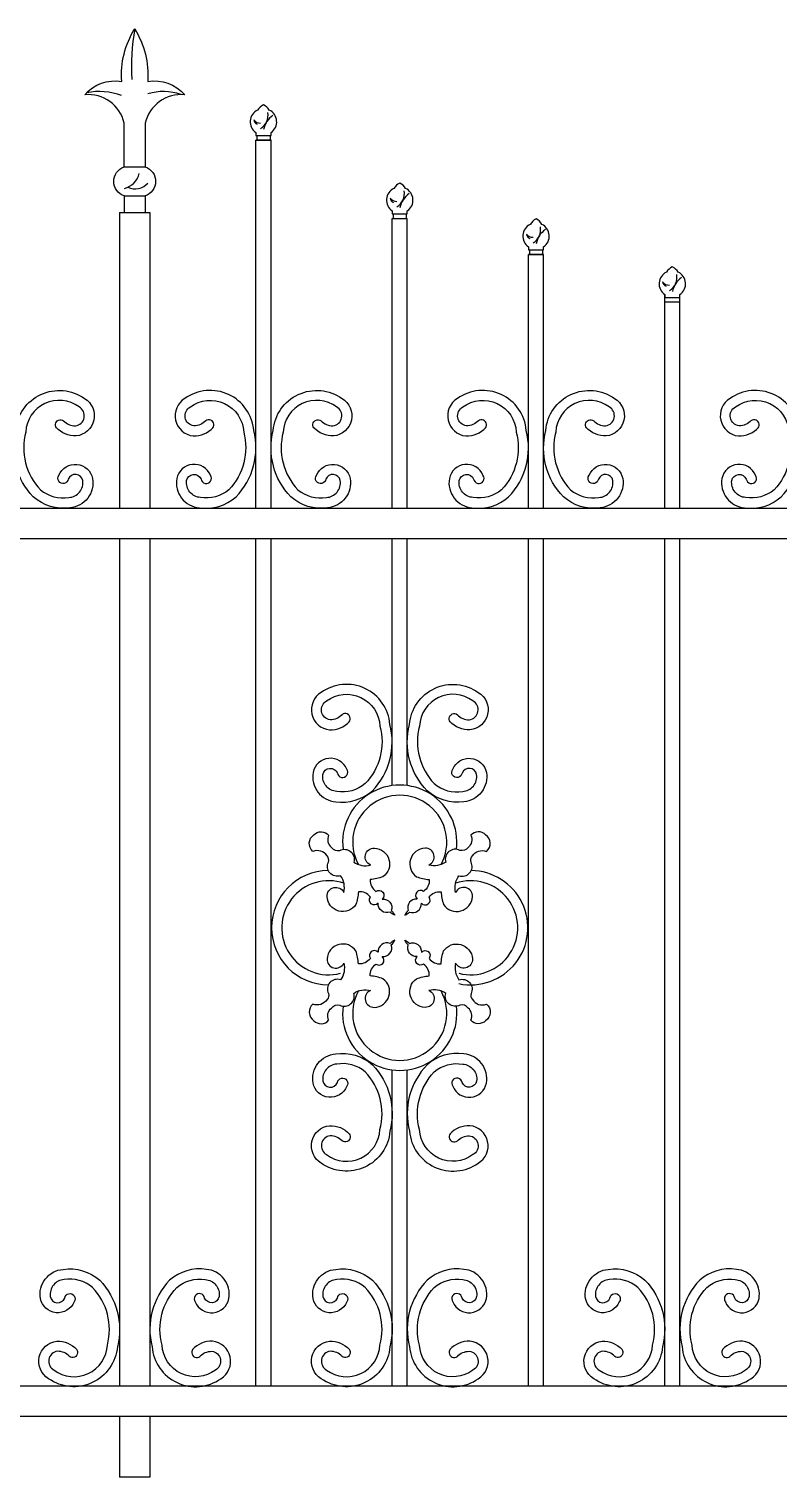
# Model space of a CAD drawing. Header units: metres. Extents: x 684 to 3887, y 3089 to 4524.
# Drawn here: x 1414 to 2156, y 3089 to 4524 of the extents above; entities that cross this region are included whole.
import ezdxf

# ---------------------------------------------------------------- set-up
doc = ezdxf.new("R2010")
doc.units = ezdxf.units.M
for name, color, linetype in [('3', 3, 'Continuous'), ('4', 4, 'Continuous'), ('7', 7, 'Continuous')]:
    doc.layers.add(name, color=color, linetype=linetype)

msp = doc.modelspace()

# ---------------------------------------------------------------- linework, layer by layer
at = {"layer": '3'}
for p, q in [((1507.96, 4387.08), (1528.92, 4387.08)), ((1508.22, 4358.21), (1528.66, 4358.21))]:
    msp.add_line(p, q, dxfattribs=at)
for centre, radius, start, end in [((1726.39, 4487.12), 211.15, 170.02, 183.67), ((1483.09, 4398.77), 62.99, 69.2, 101.22), ((1547.03, 4411.04), 50.66, 70.19, 107.71), ((1503.21, 4385.56), 20.47, 284.44, 345.53), ((1518.93, 4382.13), 16.84, 244.5, 318.88), ((1780.97, 3717.86), 56.6, 352.8, 187.2), ((1780.97, 3717.86), 46.6, 331.65, 208.35), ((1710.69, 3633.09), 56.6, 90.37, 269.63), ((1851.26, 3633.09), 56.6, 258.14, 89.63), ((1710.69, 3633.09), 46.6, 71.2, 284.45), ((1851.26, 3633.09), 46.6, 255.55, 108.8), ((1780.97, 3548.31), 46.6, 151.65, 28.35), ((1780.97, 3548.31), 56.6, 172.8, 7.2)]:
    msp.add_arc(centre, radius, start, end, dxfattribs=at)
at = {"layer": '4'}
for p, q in [((1638.47, 4048.8), (1638.47, 4413.52)), ((1653.47, 4413.52), (1638.47, 4413.52)), ((1638.47, 4413.52), (1653.47, 4413.52)), ((1638.47, 4413.52), (1653.47, 4413.52)), ((1639.47, 4418.04), (1639.47, 4413.52)), ((1652.47, 4418.04), (1652.47, 4413.52)), ((1653.47, 4048.8), (1653.47, 4413.52)), ((1503.44, 4341.85), (1503.44, 4048.8)), ((1503.44, 4341.85), (1533.44, 4341.85)), ((1533.44, 4341.85), (1533.44, 4048.8)), ((1773.47, 4048.8), (1773.47, 4335.93)), ((1773.47, 4335.93), (1788.47, 4335.93)), ((1773.47, 4335.93), (1788.47, 4335.93)), ((1774.47, 4340.45), (1774.47, 4335.93)), ((1787.47, 4340.45), (1787.47, 4335.93)), ((1788.47, 4048.8), (1788.47, 4335.93)), ((1909.47, 4304.87), (1909.47, 4300.34)), ((1922.47, 4304.87), (1922.47, 4300.34)), ((1908.47, 4048.8), (1908.47, 4300.34)), ((1923.47, 4300.34), (1908.47, 4300.34)), ((1908.47, 4300.34), (1923.47, 4300.34)), ((1908.47, 4300.34), (1923.47, 4300.34)), ((1923.47, 4048.8), (1923.47, 4300.34)), ((2043.47, 4048.8), (2043.47, 4260.49)), ((2058.47, 4252.97), (2043.47, 4252.97)), ((2058.47, 4048.8), (2058.47, 4260.49)), ((1503.44, 4018.8), (1503.44, 3178.8)), ((1533.44, 4018.8), (1533.44, 3178.8)), ((1638.47, 3178.8), (1638.47, 4018.8)), ((1653.47, 3178.8), (1653.47, 4018.8)), ((1773.47, 3773.96), (1773.47, 4018.8)), ((1788.47, 3773.96), (1788.47, 4018.8)), ((1908.47, 3178.8), (1908.47, 4018.8)), ((1923.47, 3178.8), (1923.47, 4018.8)), ((2043.47, 3178.8), (2043.47, 4018.8)), ((2058.47, 3178.8), (2058.47, 4018.8)), ((1773.47, 3178.8), (1773.47, 3492.21)), ((1773.47, 3178.8), (1773.47, 3492.21)), ((1788.47, 3178.8), (1788.47, 3492.21)), ((1788.47, 3178.8), (1788.47, 3492.21)), ((3681.7, 3148.8), (960.25, 3148.8)), ((1503.44, 3148.8), (1503.44, 3088.8)), ((1533.44, 3148.8), (1533.44, 3088.8)), ((1533.44, 3088.8), (1503.44, 3088.8))]:
    msp.add_line(p, q, dxfattribs=at)
msp.add_lwpolyline([(1508.22, 4341.85), (1508.22, 4358.21, -0.72), (1507.96, 4387.08), (1507.96, 4430.41, 0.38), (1468.89, 4458.5, -0.26), (1505.58, 4471.83, -0.16), (1518.44, 4523.73, -0.16), (1531.3, 4471.83, -0.26), (1567.98, 4458.5, 0.38), (1528.92, 4430.41), (1528.92, 4387.08, -0.72), (1528.66, 4358.21), (1528.66, 4341.85)], format="xyb", dxfattribs=at)
for points in [[(1640.19, 4443.3, 0.58), (1638.47, 4421.04), (1638.47, 4418.04), (1653.47, 4418.04), (1653.47, 4421.04, 0.58), (1651.75, 4443.3, 0.15), (1645.97, 4448.6, 0.15)], [(1775.19, 4365.71, 0.58), (1773.47, 4343.45), (1773.47, 4340.45), (1788.47, 4340.45), (1788.47, 4343.45, 0.58), (1786.75, 4365.71, 0.15), (1780.97, 4371.01, 0.15)], [(1910.19, 4330.12, 0.58), (1908.47, 4307.87), (1908.47, 4304.87), (1923.47, 4304.87), (1923.47, 4307.87, 0.58), (1921.75, 4330.12, 0.15), (1915.97, 4335.42, 0.15)], [(2045.19, 4282.75, 0.58), (2043.47, 4260.49), (2043.47, 4257.49), (2058.47, 4257.49), (2058.47, 4260.49, 0.58), (2056.75, 4282.75, 0.15), (2050.97, 4288.05, 0.15)]]:
    msp.add_lwpolyline(points, format="xyb", close=True, dxfattribs=at)
at = {"layer": '7'}
for p, q in [((990.25, 4048.8), (3651.7, 4048.8)), ((990.25, 4018.8), (3651.7, 4018.8)), ((3681.7, 3178.8), (960.25, 3178.8))]:
    msp.add_line(p, q, dxfattribs=at)
for points in [[(1441.9, 4127.46, -1.01), (1448, 4135.51, 0.21), (1459.79, 4130.45, 0.73), (1463.3, 4149.17, 0.6), (1410.48, 4124.26, 0.26), (1425.08, 4067.13, 0.22), (1453.26, 4059.45, 0.44), (1466.99, 4076.23, 0.75), (1452.69, 4077.66, -1.28), (1443.44, 4081.46, -0.74), (1476.78, 4078.29, -0.44), (1454.37, 4049.25, -0.22), (1418.03, 4060.04, -0.26), (1400.57, 4125.89, -0.58), (1468.73, 4157.59, -0.72), (1460.47, 4120.46, -0.22), (1440.66, 4128.71)], [(1594.98, 4127.46, 1.01), (1588.88, 4135.51, -0.21), (1577.08, 4130.45, -0.73), (1573.58, 4149.17, -0.6), (1626.4, 4124.26, -0.26), (1611.8, 4067.13, -0.22), (1583.61, 4059.45, -0.44), (1569.89, 4076.23, -0.75), (1584.19, 4077.66, 1.28), (1593.44, 4081.46, 0.74), (1560.1, 4078.29, 0.44), (1582.51, 4049.25, 0.22), (1618.85, 4060.04, 0.26), (1636.31, 4125.89, 0.58), (1568.15, 4157.59, 0.72), (1576.41, 4120.46, 0.22), (1596.22, 4128.71)], [(1696.97, 4127.46, -1.01), (1703.07, 4135.51, 0.21), (1714.86, 4130.45, 0.73), (1718.37, 4149.17, 0.6), (1665.54, 4124.26, 0.26), (1680.15, 4067.13, 0.22), (1708.33, 4059.45, 0.44), (1722.06, 4076.23, 0.75), (1707.75, 4077.66, -1.28), (1698.5, 4081.46, -0.74), (1731.84, 4078.29, -0.44), (1709.43, 4049.25, -0.22), (1673.1, 4060.04, -0.26), (1655.63, 4125.89, -0.58), (1723.79, 4157.59, -0.72), (1715.54, 4120.46, -0.22), (1695.73, 4128.71)], [(1864.98, 4127.46, 1.01), (1858.88, 4135.51, -0.21), (1847.08, 4130.45, -0.73), (1843.58, 4149.17, -0.6), (1896.4, 4124.26, -0.26), (1881.8, 4067.13, -0.22), (1853.61, 4059.45, -0.44), (1839.89, 4076.23, -0.75), (1854.19, 4077.66, 1.28), (1863.44, 4081.46, 0.74), (1830.1, 4078.29, 0.44), (1852.51, 4049.25, 0.22), (1888.85, 4060.04, 0.26), (1906.31, 4125.89, 0.58), (1838.15, 4157.59, 0.72), (1846.41, 4120.46, 0.22), (1866.22, 4128.71)], [(1966.97, 4127.46, -1.01), (1973.07, 4135.51, 0.21), (1984.86, 4130.45, 0.73), (1988.37, 4149.17, 0.6), (1935.54, 4124.26, 0.26), (1950.15, 4067.13, 0.22), (1978.33, 4059.45, 0.44), (1992.06, 4076.23, 0.75), (1977.75, 4077.66, -1.28), (1968.5, 4081.46, -0.74), (2001.84, 4078.29, -0.44), (1979.43, 4049.25, -0.22), (1943.1, 4060.04, -0.26), (1925.63, 4125.89, -0.58), (1993.79, 4157.59, -0.72), (1985.54, 4120.46, -0.22), (1965.73, 4128.71)], [(2134.98, 4127.46, 1.01), (2128.88, 4135.51, -0.21), (2117.08, 4130.45, -0.73), (2113.58, 4149.17, -0.6), (2166.4, 4124.26, -0.26), (2151.8, 4067.13, -0.22), (2123.61, 4059.45, -0.44), (2109.89, 4076.23, -0.75), (2124.19, 4077.66, 1.28), (2133.44, 4081.46, 0.74), (2100.1, 4078.29, 0.44), (2122.51, 4049.25, 0.22), (2158.85, 4060.04, 0.26), (2176.31, 4125.89, 0.58), (2108.15, 4157.59, 0.72), (2116.41, 4120.46, 0.22), (2136.22, 4128.71)], [(1729.98, 3836.2, 1.01), (1723.88, 3844.25, -0.21), (1712.08, 3839.19, -0.73), (1708.58, 3857.92, -0.6), (1761.4, 3833.01, -0.26), (1746.8, 3775.88, -0.22), (1718.61, 3768.2, -0.44), (1704.89, 3784.97, -0.75), (1719.19, 3786.41, 1.28), (1728.44, 3790.2, 0.74), (1695.1, 3787.03, 0.44), (1717.51, 3758, 0.22), (1753.85, 3768.78, 0.26), (1771.31, 3834.63, 0.58), (1703.15, 3866.33, 0.72), (1711.41, 3829.21, 0.22), (1731.22, 3837.46)], [(1831.97, 3836.2, -1.01), (1838.07, 3844.25, 0.21), (1849.86, 3839.19, 0.73), (1853.37, 3857.92, 0.6), (1800.54, 3833.01, 0.26), (1815.15, 3775.88, 0.22), (1843.33, 3768.2, 0.44), (1857.06, 3784.97, 0.75), (1842.75, 3786.41, -1.28), (1833.5, 3790.2, -0.74), (1866.84, 3787.03, -0.44), (1844.43, 3758, -0.22), (1808.1, 3768.78, -0.26), (1790.63, 3834.63, -0.58), (1858.79, 3866.33, -0.72), (1850.54, 3829.21, -0.22), (1830.73, 3837.46)], [(1775.95, 3645.5, -0.13), (1771.39, 3648.7, -0.55), (1759.58, 3657.31, -0.95), (1751.86, 3663.41, 0.27), (1740.06, 3668.77, -0.07), (1737.56, 3656.1, -0.72), (1709, 3663.86, -0.83), (1725.59, 3668.08, 0.22), (1722.31, 3684.7, -0.67), (1710.3, 3698.25, 0.31), (1708.95, 3704.24, 0.36), (1695.04, 3708.81, -0.5), (1695.89, 3725.16, -0.44), (1710.55, 3724.73, 0.34), (1713.24, 3712.59, 0.3), (1721.51, 3709.75, -0.67), (1735.37, 3698.1, 0.22), (1752.07, 3695.27, -0.83), (1755.85, 3711.96, -0.72), (1764.36, 3683.61, -0.07), (1751.76, 3680.78, 0.27), (1757.43, 3669.13, -0.95), (1763.73, 3661.57, -0.55), (1772.64, 3650.16, -0.11), (1775.95, 3645.5)], [(1785.99, 3645.5, 0.13), (1790.55, 3648.7, 0.55), (1802.37, 3657.31, 0.95), (1810.09, 3663.41, -0.27), (1821.88, 3668.77, 0.07), (1824.39, 3656.1, 0.72), (1852.94, 3663.86, 0.83), (1836.36, 3668.08, -0.22), (1839.63, 3684.7, 0.67), (1851.64, 3698.25, -0.31), (1852.99, 3704.24, -0.36), (1866.91, 3708.81, 0.5), (1866.06, 3725.16, 0.44), (1851.39, 3724.73, -0.34), (1848.7, 3712.59, -0.3), (1840.44, 3709.75, 0.67), (1826.57, 3698.1, -0.22), (1809.87, 3695.27, 0.83), (1806.09, 3711.96, 0.72), (1797.58, 3683.61, 0.07), (1810.19, 3680.78, -0.27), (1804.52, 3669.13, 0.95), (1798.21, 3661.57, 0.55), (1789.3, 3650.16, 0.11), (1785.99, 3645.5)], [(1775.95, 3620.67, 0.13), (1771.39, 3617.47, 0.55), (1759.58, 3608.86, 0.95), (1751.86, 3602.76, -0.27), (1740.06, 3597.4, 0.07), (1737.56, 3610.07, 0.72), (1709, 3602.31, 0.83), (1725.59, 3598.1, -0.22), (1722.31, 3581.48, 0.67), (1710.3, 3567.92, -0.31), (1708.95, 3561.93, -0.36), (1695.04, 3557.36, 0.5), (1695.89, 3541.02, 0.44), (1710.55, 3541.44, -0.34), (1713.24, 3553.58, -0.3), (1721.51, 3556.42, 0.67), (1735.37, 3568.07, -0.22), (1752.07, 3570.91, 0.83), (1755.85, 3554.22, 0.72), (1764.36, 3582.56, 0.07), (1751.76, 3585.39, -0.27), (1757.43, 3597.04, 0.95), (1763.73, 3604.6, 0.55), (1772.64, 3616.01, 0.11), (1775.95, 3620.67)], [(1785.99, 3620.67, -0.13), (1790.55, 3617.47, -0.55), (1802.37, 3608.86, -0.95), (1810.09, 3602.76, 0.27), (1821.88, 3597.4, -0.07), (1824.39, 3610.07, -0.72), (1852.94, 3602.31, -0.83), (1836.36, 3598.1, 0.22), (1839.63, 3581.48, -0.67), (1851.64, 3567.92, 0.31), (1852.99, 3561.93, 0.36), (1866.91, 3557.36, -0.5), (1866.06, 3541.02, -0.44), (1851.39, 3541.44, 0.34), (1848.7, 3553.58, 0.3), (1840.44, 3556.42, -0.67), (1826.57, 3568.07, 0.22), (1809.87, 3570.91, -0.83), (1806.09, 3554.22, -0.72), (1797.58, 3582.56, -0.07), (1810.19, 3585.39, 0.27), (1804.52, 3597.04, -0.95), (1798.21, 3604.6, -0.55), (1789.3, 3616.01, -0.11), (1785.99, 3620.67)], [(1729.98, 3429.97, -1.01), (1723.88, 3421.92, 0.21), (1712.08, 3426.98, 0.73), (1708.58, 3408.26, 0.6), (1761.4, 3433.16, 0.26), (1746.8, 3490.3, 0.22), (1718.61, 3497.98, 0.44), (1704.89, 3481.2, 0.75), (1719.19, 3479.76, -1.28), (1728.44, 3475.97, -0.74), (1695.1, 3479.14, -0.44), (1717.51, 3508.17, -0.22), (1753.85, 3497.39, -0.26), (1771.31, 3431.54, -0.58), (1703.15, 3399.84, -0.72), (1711.41, 3436.96, -0.22), (1731.22, 3428.71)], [(1831.97, 3429.97, 1.01), (1838.07, 3421.92, -0.21), (1849.86, 3426.98, -0.73), (1853.37, 3408.26, -0.6), (1800.54, 3433.16, -0.26), (1815.15, 3490.3, -0.22), (1843.33, 3497.98, -0.44), (1857.06, 3481.2, -0.75), (1842.75, 3479.76, 1.28), (1833.5, 3475.97, 0.74), (1866.84, 3479.14, 0.44), (1844.43, 3508.17, 0.22), (1808.1, 3497.39, 0.26), (1790.63, 3431.54, 0.58), (1858.79, 3399.84, 0.72), (1850.54, 3436.96, 0.22), (1830.73, 3428.71)], [(1459.94, 3216.39, -1.01), (1453.84, 3208.35, 0.21), (1442.05, 3213.4, 0.73), (1438.55, 3194.68, 0.6), (1491.37, 3219.59, 0.26), (1476.76, 3276.72, 0.22), (1448.58, 3284.4, 0.44), (1434.85, 3267.62, 0.75), (1449.16, 3266.19, -1.28), (1458.41, 3262.39, -0.74), (1425.07, 3265.57, -0.44), (1447.48, 3294.6, -0.22), (1483.81, 3283.82, -0.26), (1501.28, 3217.96, -0.58), (1433.12, 3186.27, -0.72), (1441.37, 3223.39, -0.22), (1461.18, 3215.14)], [(1576.93, 3216.39, 1.01), (1583.03, 3208.35, -0.21), (1594.83, 3213.4, -0.73), (1598.33, 3194.68, -0.6), (1545.51, 3219.59, -0.26), (1560.12, 3276.72, -0.22), (1588.3, 3284.4, -0.44), (1602.02, 3267.62, -0.75), (1587.72, 3266.19, 1.28), (1578.47, 3262.39, 0.74), (1611.81, 3265.57, 0.44), (1589.4, 3294.6, 0.22), (1553.06, 3283.82, 0.26), (1535.6, 3217.96, 0.58), (1603.76, 3186.27, 0.72), (1595.5, 3223.39, 0.22), (1575.69, 3215.14)], [(1729.98, 3216.39, -1.01), (1723.88, 3208.35, 0.21), (1712.08, 3213.4, 0.73), (1708.58, 3194.68, 0.6), (1761.4, 3219.59, 0.26), (1746.8, 3276.72, 0.22), (1718.61, 3284.4, 0.44), (1704.89, 3267.62, 0.75), (1719.19, 3266.19, -1.28), (1728.44, 3262.39, -0.74), (1695.1, 3265.57, -0.44), (1717.51, 3294.6, -0.22), (1753.85, 3283.82, -0.26), (1771.31, 3217.96, -0.58), (1703.15, 3186.27, -0.72), (1711.41, 3223.39, -0.22), (1731.22, 3215.14)], [(1831.97, 3216.39, 1.01), (1838.07, 3208.35, -0.21), (1849.86, 3213.4, -0.73), (1853.37, 3194.68, -0.6), (1800.54, 3219.59, -0.26), (1815.15, 3276.72, -0.22), (1843.33, 3284.4, -0.44), (1857.06, 3267.62, -0.75), (1842.75, 3266.19, 1.28), (1833.5, 3262.39, 0.74), (1866.84, 3265.57, 0.44), (1844.43, 3294.6, 0.22), (1808.1, 3283.82, 0.26), (1790.63, 3217.96, 0.58), (1858.79, 3186.27, 0.72), (1850.54, 3223.39, 0.22), (1830.73, 3215.14)], [(1999.98, 3216.39, -1.01), (1993.88, 3208.35, 0.21), (1982.08, 3213.4, 0.73), (1978.58, 3194.68, 0.6), (2031.4, 3219.59, 0.26), (2016.8, 3276.72, 0.22), (1988.61, 3284.4, 0.44), (1974.89, 3267.62, 0.75), (1989.19, 3266.19, -1.28), (1998.44, 3262.39, -0.74), (1965.1, 3265.57, -0.44), (1987.51, 3294.6, -0.22), (2023.85, 3283.82, -0.26), (2041.31, 3217.96, -0.58), (1973.15, 3186.27, -0.72), (1981.41, 3223.39, -0.22), (2001.22, 3215.14)], [(2101.97, 3216.39, 1.01), (2108.07, 3208.35, -0.21), (2119.86, 3213.4, -0.73), (2123.37, 3194.68, -0.6), (2070.54, 3219.59, -0.26), (2085.15, 3276.72, -0.22), (2113.33, 3284.4, -0.44), (2127.06, 3267.62, -0.75), (2112.75, 3266.19, 1.28), (2103.5, 3262.39, 0.74), (2136.84, 3265.57, 0.44), (2114.43, 3294.6, 0.22), (2078.1, 3283.82, 0.26), (2060.63, 3217.96, 0.58), (2128.79, 3186.27, 0.72), (2120.54, 3223.39, 0.22), (2100.73, 3215.14)]]:
    msp.add_lwpolyline(points, format="xyb", dxfattribs=at)
for centre, radius, start, end in [((1635.13, 4438.13), 15.41, 301.54, 10.57), ((1668.02, 4419.87), 22.31, 125.09, 168.94), ((1642.52, 4437.88), 7.43, 214.4, 274.45), ((1641.59, 4434.15), 5.22, 185.11, 249.82), ((1770.13, 4360.54), 15.41, 301.54, 10.57), ((1777.52, 4360.29), 7.43, 214.4, 274.45), ((1776.59, 4356.56), 5.22, 185.11, 249.82), ((1803.02, 4342.28), 22.31, 125.09, 168.94), ((1912.52, 4324.7), 7.43, 214.4, 274.45), ((1911.59, 4320.97), 5.22, 185.11, 249.82), ((1905.13, 4324.95), 15.41, 301.54, 10.57), ((1938.02, 4306.69), 22.31, 125.09, 168.94), ((2040.13, 4277.58), 15.41, 301.54, 10.57), ((2073.02, 4259.32), 22.31, 125.09, 168.94), ((2047.52, 4277.33), 7.43, 214.4, 274.45), ((2046.59, 4273.6), 5.22, 185.11, 249.82)]:
    msp.add_arc(centre, radius, start, end, dxfattribs=at)

doc.saveas('drawing.dxf')
